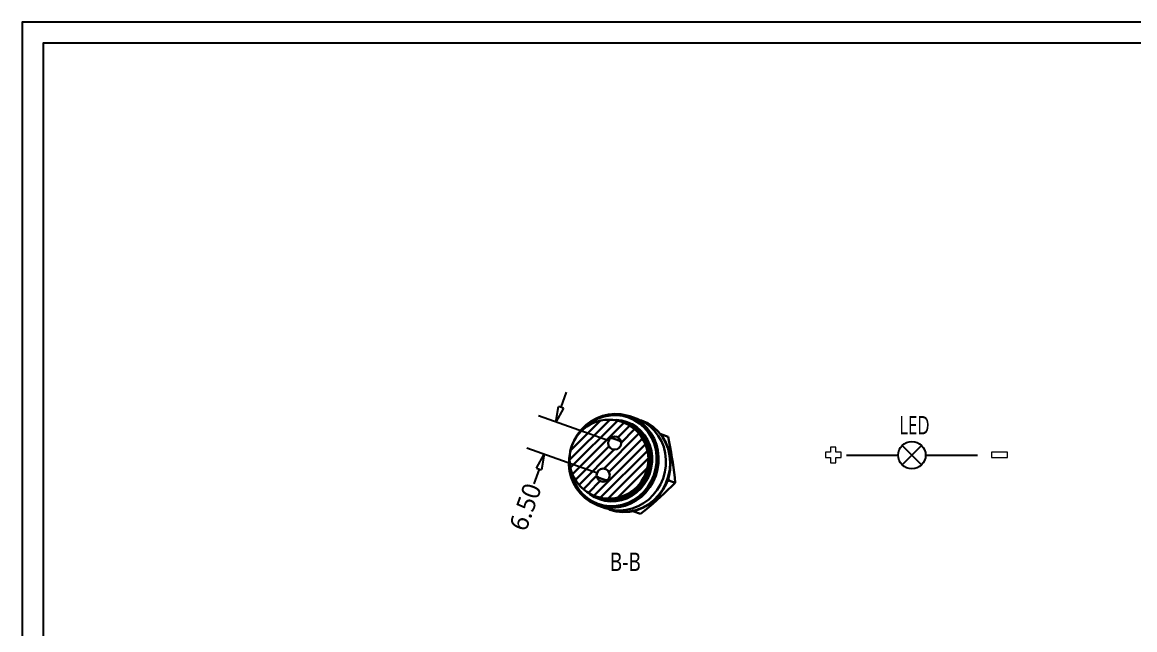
# Model space of a CAD drawing. Header units: millimetres. Extents: x 1575 to 1993, y -606 to -311.
# Drawn here: x 1575.3 to 1786.8, y -426.5 to -310.9 of the extents above; entities that cross this region are included whole.
import ezdxf
from ezdxf.enums import TextEntityAlignment as Align

# ---------------------------------------------------------------- set-up
doc = ezdxf.new("R2010")
doc.units = ezdxf.units.MM
doc.layers.get('0').update_dxf_attribs({"color": 8, "lineweight": 30})
doc.layers.get('Defpoints').update_dxf_attribs({"color": 6, "lineweight": 9})
doc.layers.add('Dimension', color=136, linetype='Continuous', lineweight=9)
doc.layers.add('SolidLine', color=7, linetype='Continuous', lineweight=30)
doc.styles.add('SLDTEXTSTYLE5', font='TXT', dxfattribs={"width": 0.7})
doc.styles.get("Standard").update_dxf_attribs({"font": ''})
doc.styles.get('Standard').set_extended_font_data('Microsoft YaHei Light')
doc.dimstyles.new('DENGTEC', dxfattribs={"dimtxt": 3.5, "dimasz": 3, "dimexe": 3.5, "dimexo": 1, "dimgap": 0.5, "dimtad": 0, "dimzin": 0, "dimdsep": 46, "dimtxsty": 'Standard', "dimblk": 'CLOSEDBLANK', "dimcen": 1, "dimadec": 0, "dimazin": 3, "dimtfac": 1, "dimtofl": 0, "dimtmove": 0, "dimatfit": 3, "dimldrblk": 'CLOSEDBLANK', "dimfxl": 1, "dimtolj": 1, "dimtzin": 0, "dimarcsym": 0})

# ---------------------------------------------------------------- blocks, each defined once
blk = doc.blocks.new('_ClosedBlank')
at = {"color": 0, "linetype": 'ByBlock', "lineweight": -2}
for p, q in [((-1, 0.167), (0, 0)), ((-1, 0.167), (-1, -0.167)), ((0, 0), (-1, -0.167))]:
    blk.add_line(p, q, dxfattribs=at)
blk = doc.blocks.new('*D10')
at = {"layer": 'Defpoints', "color": 0}
for p in [(1687.96, -390.99), (1674.57, -393.12), (1685.77, -397.11)]:
    blk.add_point(p, dxfattribs=at)
at = {"layer": 'Dimension', "color": 0, "lineweight": -2}
for p, q in [((1677.76, -384.17), (1678.77, -381.34)), ((1687.01, -390.65), (1673.46, -385.82)), ((1684.83, -396.78), (1671.28, -391.94)), ((1673.57, -395.94), (1672.56, -398.77))]:
    blk.add_line(p, q, dxfattribs=at)
at = {"layer": 'Dimension', "color": 0, "lineweight": -2, "xscale": 3, "yscale": 3, "zscale": 3}
for p, rotation in [((1676.76, -387), 250.3742415244567), ((1674.57, -393.12), 70.37424152445672)]:
    blk.add_blockref('_ClosedBlank', p, dxfattribs=dict(at, rotation=rotation))
at = {"layer": 'Dimension', "color": 0, "insert": (1671, -403.15), "char_height": 3.5, "attachment_point": 5, "rotation": 70.3742}
blk.add_mtext('\\A1;6.50', dxfattribs=at)

msp = doc.modelspace()

# ---------------------------------------------------------------- linework, layer by layer
at = {"layer": 'Defpoints', "lineweight": 25}
for points in [[(1993.315, -605.925), (1993.315, -310.925), (1575.315, -310.925), (1575.315, -605.925)], [(1989.315, -601.925), (1989.315, -314.925), (1579.315, -314.925), (1579.315, -601.925)]]:
    msp.add_lwpolyline(points, close=True, dxfattribs=at)
at = {"layer": 'Dimension'}
for points in [[(1729.009, -392.742), (1728.009, -392.742), (1728.009, -393.742), (1729.009, -393.742)], [(1730.009, -392.742), (1730.009, -391.742), (1729.009, -391.742), (1729.009, -392.742)], [(1730.009, -393.742), (1731.009, -393.742), (1731.009, -392.742), (1730.009, -392.742)], [(1729.009, -393.742), (1729.009, -394.742), (1730.009, -394.742), (1730.009, -393.742)]]:
    msp.add_lwpolyline(points, dxfattribs=at)
msp.add_lwpolyline([(1759.618, -393.729), (1762.618, -393.729), (1762.618, -392.729), (1759.618, -392.729)], close=True, dxfattribs=at)
at = {"layer": 'SolidLine', "color": 0}
for p, q in [((1679.386, -394.204), (1687.018, -386.572)), ((1679.556, -395.666), (1688.476, -386.746)), ((1679.563, -392.394), (1685.202, -386.755)), ((1683.498, -386.821), (1682.533, -387.542)), ((1683.77, -386.899), (1682.776, -387.6)), ((1684.544, -386.24), (1683.498, -386.821)), ((1684.843, -386.35), (1683.77, -386.899)), ((1685.649, -385.812), (1684.544, -386.24)), ((1685.975, -385.964), (1684.843, -386.35)), ((1686.795, -385.543), (1685.649, -385.812)), ((1687.141, -385.748), (1685.975, -385.964)), ((1687.959, -385.438), (1686.795, -385.543)), ((1688.319, -385.707), (1687.141, -385.748)), ((1687.813, -386.616), (1688.253, -386.601)), ((1689.119, -385.5), (1687.959, -385.438)), ((1688.253, -386.601), (1689.298, -386.722)), ((1689.483, -385.843), (1688.319, -385.707)), ((1690.255, -385.728), (1689.119, -385.5)), ((1689.298, -386.722), (1690.309, -386.999)), ((1690.612, -386.151), (1689.483, -385.843)), ((1690.807, -385.902), (1690.255, -385.728)), ((1690.309, -386.999), (1691.267, -387.425)), ((1691.68, -386.626), (1690.612, -386.151)), ((1692.199, -386.398), (1690.807, -385.902)), ((1691.345, -386.116), (1690.807, -385.902)), ((1692.369, -386.659), (1691.345, -386.116)), ((1692.668, -387.258), (1691.68, -386.626)), ((1692.199, -386.398), (1692.737, -386.613)), ((1693.307, -387.345), (1692.369, -386.659)), ((1692.99, -386.681), (1692.735, -386.612)), ((1692.737, -386.613), (1693.761, -387.155)), ((1694.146, -387.2), (1692.99, -386.681)), ((1694.241, -387.233), (1693.085, -386.714)), ((1679.939, -396.914), (1689.723, -387.13)), ((1681.665, -388.39), (1680.911, -389.351)), ((1681.479, -388.847), (1681.704, -388.621)), ((1682.533, -387.542), (1681.665, -388.39)), ((1681.882, -388.438), (1681.799, -388.54)), ((1682.776, -387.6), (1681.882, -388.438)), ((1685.879, -395.871), (1692.568, -389.183)), ((1688.576, -389.91), (1690.807, -387.679)), ((1689.198, -390.92), (1691.751, -388.367)), ((1690.303, -387.315), (1689.936, -387.212)), ((1689.946, -387.217), (1690.303, -387.315)), ((1690.303, -387.315), (1691.225, -387.725)), ((1690.752, -387.493), (1690.303, -387.315)), ((1691.604, -387.945), (1690.752, -387.493)), ((1691.225, -387.725), (1692.076, -388.27)), ((1691.439, -388.095), (1691.259, -387.999)), ((1691.267, -387.425), (1692.153, -387.991)), ((1692.2, -388.651), (1691.439, -388.095)), ((1692.386, -388.517), (1691.604, -387.945)), ((1692.076, -388.27), (1692.84, -388.939)), ((1692.153, -387.991), (1692.947, -388.688)), ((1692.878, -389.314), (1692.2, -388.651)), ((1693.082, -389.199), (1692.386, -388.517)), ((1693.554, -388.035), (1692.668, -387.258)), ((1692.84, -388.939), (1693.501, -389.719)), ((1692.947, -388.688), (1693.635, -389.499)), ((1693.679, -389.976), (1693.082, -389.199)), ((1694.142, -388.162), (1693.307, -387.345)), ((1694.321, -388.94), (1693.554, -388.035)), ((1693.761, -387.155), (1694.699, -387.841)), ((1694.859, -389.096), (1694.142, -388.162)), ((1695.209, -387.896), (1694.146, -387.2)), ((1695.304, -387.93), (1694.241, -387.233)), ((1694.952, -389.955), (1694.321, -388.94)), ((1694.699, -387.841), (1695.534, -388.659)), ((1695.444, -390.127), (1694.859, -389.096)), ((1696.155, -388.755), (1695.209, -387.896)), ((1696.25, -388.789), (1695.304, -387.93)), ((1695.534, -388.659), (1696.251, -389.592)), ((1696.963, -389.757), (1696.155, -388.755)), ((1697.058, -389.791), (1696.25, -388.789)), ((1680.286, -390.404), (1679.802, -391.527)), ((1680.911, -389.351), (1680.286, -390.404)), ((1684.033, -400.982), (1693.798, -391.216)), ((1686.865, -396.517), (1693.254, -390.129)), ((1693.459, -390.071), (1692.878, -389.314)), ((1693.934, -390.908), (1693.459, -390.071)), ((1693.501, -389.719), (1694.045, -390.594)), ((1693.635, -389.499), (1694.201, -390.409)), ((1694.167, -390.836), (1693.679, -389.976)), ((1694.292, -391.809), (1693.934, -390.908)), ((1694.045, -390.594), (1694.463, -391.546)), ((1694.536, -391.762), (1694.167, -390.836)), ((1694.201, -390.409), (1694.635, -391.399)), ((1695.436, -391.059), (1694.952, -389.955)), ((1695.762, -392.231), (1695.436, -391.059)), ((1695.886, -391.238), (1695.444, -390.127)), ((1696.177, -392.407), (1695.886, -391.238)), ((1696.251, -389.592), (1696.836, -390.624)), ((1696.628, -389.258), (1698.105, -389.785)), ((1696.836, -390.624), (1697.278, -391.735)), ((1696.885, -389.35), (1696.912, -389.611)), ((1697.614, -390.88), (1696.963, -389.757)), ((1697.709, -390.914), (1697.058, -389.791)), ((1698.095, -392.098), (1697.614, -390.88)), ((1698.19, -392.132), (1697.709, -390.914)), ((1698.105, -389.785), (1698.315, -390.804)), ((1698.315, -390.804), (1698.509, -391.79)), ((1679.462, -392.713), (1679.28, -393.925)), ((1679.798, -391.537), (1679.462, -392.713)), ((1680.487, -397.999), (1686.875, -391.611)), ((1681.179, -398.939), (1687.886, -392.232)), ((1685.284, -401.363), (1694.178, -392.469)), ((1694.529, -392.758), (1694.292, -391.809)), ((1694.463, -391.546), (1694.744, -392.556)), ((1694.638, -393.736), (1694.529, -392.758)), ((1694.778, -392.736), (1694.536, -391.762)), ((1694.635, -391.399), (1694.927, -392.449)), ((1694.744, -392.556), (1694.883, -393.603)), ((1694.891, -393.741), (1694.778, -392.736)), ((1694.927, -392.449), (1695.072, -393.538)), ((1695.924, -393.445), (1695.762, -392.231)), ((1696.312, -393.614), (1696.177, -392.407)), ((1697.278, -391.735), (1697.569, -392.904)), ((1697.569, -392.904), (1697.704, -394.11)), ((1698.394, -393.385), (1698.095, -392.098)), ((1698.489, -393.419), (1698.19, -392.132)), ((1698.504, -394.711), (1698.394, -393.385)), ((1698.599, -394.745), (1698.489, -393.419)), ((1698.509, -391.79), (1698.688, -392.763)), ((1698.688, -392.763), (1698.853, -393.734)), ((1679.28, -393.925), (1679.256, -395.145)), ((1679.256, -395.145), (1679.391, -396.351)), ((1679.455, -395.114), (1679.454, -395.246)), ((1679.454, -395.246), (1679.616, -396.46)), ((1686.747, -401.532), (1694.343, -393.936)), ((1694.471, -395.709), (1694.619, -394.726)), ((1694.619, -394.726), (1694.638, -393.736)), ((1694.719, -395.768), (1694.871, -394.758)), ((1694.878, -394.666), (1694.729, -395.723)), ((1694.871, -394.758), (1694.891, -393.741)), ((1694.883, -393.603), (1694.878, -394.666)), ((1695.067, -394.643), (1694.912, -395.742)), ((1695.072, -393.538), (1695.067, -394.643)), ((1695.745, -395.904), (1695.919, -394.678)), ((1695.919, -394.678), (1695.924, -393.445)), ((1696.106, -396.046), (1696.288, -394.834)), ((1696.288, -394.834), (1696.312, -393.614)), ((1697.68, -395.33), (1697.498, -396.542)), ((1697.704, -394.11), (1697.68, -395.33)), ((1698.424, -396.047), (1698.504, -394.711)), ((1698.519, -396.081), (1698.599, -394.745)), ((1698.853, -393.734), (1699.005, -394.701)), ((1699.005, -394.701), (1699.142, -395.661)), ((1679.391, -396.351), (1679.683, -397.52)), ((1679.616, -396.46), (1679.943, -397.632)), ((1679.683, -397.52), (1680.125, -398.631)), ((1679.943, -397.632), (1680.426, -398.736)), ((1681.998, -399.752), (1684.529, -397.221)), ((1688.577, -401.334), (1694.15, -395.76)), ((1693.296, -398.435), (1693.804, -397.581)), ((1693.804, -397.581), (1694.198, -396.666)), ((1694.438, -396.752), (1694.012, -397.733)), ((1694.033, -397.692), (1694.438, -396.752)), ((1694.609, -396.813), (1694.166, -397.833)), ((1694.198, -396.666), (1694.471, -395.709)), ((1694.729, -395.723), (1694.438, -396.752)), ((1694.438, -396.752), (1694.719, -395.768)), ((1694.912, -395.742), (1694.609, -396.813)), ((1694.914, -398.236), (1695.408, -397.098)), ((1695.283, -398.354), (1695.769, -397.227)), ((1695.408, -397.098), (1695.745, -395.904)), ((1695.769, -397.227), (1696.106, -396.046)), ((1697.498, -396.542), (1697.161, -397.723)), ((1697.704, -398.63), (1698.155, -397.363)), ((1697.799, -398.664), (1698.25, -397.397)), ((1698.155, -397.363), (1698.424, -396.047)), ((1698.162, -397.644), (1698.259, -398.115)), ((1698.25, -397.397), (1698.519, -396.081)), ((1699.142, -395.661), (1699.265, -396.615)), ((1699.265, -396.615), (1699.377, -397.571)), ((1699.377, -397.571), (1699.479, -398.55)), ((1680.125, -398.631), (1680.71, -399.663)), ((1680.426, -398.736), (1681.058, -399.751)), ((1680.71, -399.663), (1681.427, -400.596)), ((1681.058, -399.751), (1681.825, -400.656)), ((1682.946, -400.437), (1685.178, -398.204)), ((1691.981, -399.902), (1692.685, -399.214)), ((1692.79, -399.472), (1692.02, -400.195)), ((1692.896, -399.642), (1692.095, -400.393)), ((1692.161, -400.077), (1692.884, -399.37)), ((1692.685, -399.214), (1693.296, -398.435)), ((1693.459, -398.646), (1692.79, -399.472)), ((1692.884, -399.37), (1693.512, -398.57)), ((1693.591, -398.783), (1692.896, -399.642)), ((1694.012, -397.733), (1693.459, -398.646)), ((1693.497, -400.253), (1694.272, -399.295)), ((1693.512, -398.57), (1694.033, -397.692)), ((1694.166, -397.833), (1693.591, -398.783)), ((1693.904, -400.368), (1694.657, -399.408)), ((1694.272, -399.295), (1694.914, -398.236)), ((1694.657, -399.408), (1695.283, -398.354)), ((1696.675, -398.851), (1696.049, -399.904)), ((1697.161, -397.723), (1696.675, -398.851)), ((1697.079, -399.82), (1697.704, -398.63)), ((1697.174, -399.854), (1697.799, -398.664)), ((1698.259, -398.115), (1697.887, -398.417)), ((1698.781, -399.242), (1698.089, -399.912)), ((1699.479, -398.55), (1698.259, -398.115)), ((1699.479, -398.55), (1698.781, -399.242)), ((1681.427, -400.596), (1682.262, -401.413)), ((1681.825, -400.656), (1682.711, -401.433)), ((1682.262, -401.413), (1683.2, -402.1)), ((1682.711, -401.433), (1683.699, -402.065)), ((1683.226, -400.699), (1682.895, -400.409)), ((1684.111, -401.266), (1683.226, -400.699)), ((1685.07, -401.692), (1684.111, -401.266)), ((1684.916, -401.291), (1685.265, -401.444)), ((1685.265, -401.444), (1684.927, -401.293)), ((1686.081, -401.969), (1685.07, -401.692)), ((1685.265, -401.444), (1685.725, -401.589)), ((1686.238, -401.709), (1685.265, -401.444)), ((1685.725, -401.589), (1686.672, -401.779)), ((1687.242, -401.826), (1686.238, -401.709)), ((1686.438, -401.519), (1686.638, -401.559)), ((1686.638, -401.559), (1687.58, -401.609)), ((1686.672, -401.779), (1687.639, -401.83)), ((1688.257, -401.791), (1687.242, -401.826)), ((1687.58, -401.609), (1688.524, -401.524)), ((1687.639, -401.83), (1688.609, -401.743)), ((1689.227, -401.86), (1688.181, -402.053)), ((1689.263, -401.605), (1688.257, -401.791)), ((1688.524, -401.524), (1689.453, -401.306)), ((1688.609, -401.743), (1689.563, -401.519)), ((1690.241, -401.514), (1689.227, -401.86)), ((1690.238, -401.272), (1689.263, -401.605)), ((1689.453, -401.306), (1690.35, -400.958)), ((1689.563, -401.519), (1690.485, -401.162)), ((1691.163, -400.799), (1690.238, -401.272)), ((1691.204, -401.022), (1690.241, -401.514)), ((1690.35, -400.958), (1691.198, -400.487)), ((1690.485, -401.162), (1691.356, -400.678)), ((1690.536, -402.341), (1691.609, -401.792)), ((1692.02, -400.195), (1691.163, -400.799)), ((1691.198, -400.487), (1691.981, -399.902)), ((1692.095, -400.393), (1691.204, -401.022)), ((1691.356, -400.678), (1692.161, -400.077)), ((1691.609, -401.792), (1692.603, -401.091)), ((1692.07, -401.938), (1693.036, -401.217)), ((1692.603, -401.091), (1693.497, -400.253)), ((1693.036, -401.217), (1693.904, -400.368)), ((1694.428, -401.713), (1693.462, -402.434)), ((1694.325, -402.669), (1695.371, -401.862)), ((1695.296, -400.864), (1694.428, -401.713)), ((1695.947, -401.884), (1695.204, -402.53)), ((1696.049, -399.904), (1695.296, -400.864)), ((1695.371, -401.862), (1696.296, -400.905)), ((1695.466, -401.896), (1696.39, -400.939)), ((1696.676, -401.23), (1695.947, -401.884)), ((1696.296, -400.905), (1697.079, -399.82)), ((1696.39, -400.939), (1697.174, -399.854)), ((1697.39, -400.573), (1696.676, -401.23)), ((1698.089, -399.912), (1697.39, -400.573)), ((1683.2, -402.1), (1684.224, -402.642)), ((1683.699, -402.065), (1684.767, -402.54)), ((1684.224, -402.642), (1684.761, -402.856)), ((1684.761, -402.856), (1685.313, -403.031)), ((1686.153, -403.353), (1684.761, -402.856)), ((1684.767, -402.54), (1685.896, -402.848)), ((1685.313, -403.031), (1686.449, -403.258)), ((1685.896, -402.848), (1687.06, -402.984)), ((1687.125, -402.09), (1686.081, -401.969)), ((1686.705, -403.527), (1686.153, -403.353)), ((1686.449, -403.258), (1687.61, -403.32)), ((1686.704, -403.527), (1686.944, -403.635)), ((1687.841, -403.755), (1686.705, -403.527)), ((1686.944, -403.635), (1688.168, -403.965)), ((1687.039, -403.669), (1688.263, -403.998)), ((1687.06, -402.984), (1688.238, -402.943)), ((1688.181, -402.053), (1687.125, -402.09)), ((1687.61, -403.32), (1688.774, -403.216)), ((1689.002, -403.817), (1687.841, -403.755)), ((1688.168, -403.965), (1689.432, -404.097)), ((1688.238, -402.943), (1689.404, -402.727)), ((1688.263, -403.998), (1689.527, -404.131)), ((1688.774, -403.216), (1689.919, -402.947)), ((1690.166, -403.712), (1689.002, -403.817)), ((1689.404, -402.727), (1690.536, -402.341)), ((1689.919, -402.947), (1691.025, -402.518)), ((1691.311, -403.443), (1690.166, -403.712)), ((1690.708, -404.031), (1691.968, -403.766)), ((1690.803, -404.065), (1692.062, -403.8)), ((1691.025, -402.518), (1692.07, -401.938)), ((1692.417, -403.014), (1691.311, -403.443)), ((1692.869, -404.467), (1691.392, -403.941)), ((1691.836, -403.847), (1691.649, -404.032)), ((1691.968, -403.766), (1693.182, -403.309)), ((1692.062, -403.8), (1693.277, -403.342)), ((1693.462, -402.434), (1692.417, -403.014)), ((1693.677, -403.812), (1692.869, -404.467)), ((1693.182, -403.309), (1694.325, -402.669)), ((1693.277, -403.342), (1694.42, -402.703)), ((1694.449, -403.171), (1693.677, -403.812)), ((1694.42, -402.703), (1695.466, -401.896)), ((1695.204, -402.53), (1694.449, -403.171)), ((1689.432, -404.097), (1690.708, -404.031)), ((1689.527, -404.131), (1690.803, -404.065))]:
    msp.add_line(p, q, dxfattribs=at)
at = {"layer": 'SolidLine', "lineweight": -3}
for p, q in [((1732.001, -393.292), (1741.862, -393.292)), ((1746.316, -395.137), (1742.626, -391.447)), ((1742.626, -395.137), (1746.316, -391.447)), ((1747.08, -393.292), (1756.941, -393.292))]:
    msp.add_line(p, q, dxfattribs=at)
at = {"layer": 'SolidLine', "color": 0}
for centre, radius in [((1686.864, -394.051), 7.5), ((1687.955, -390.99), 1.25), ((1685.772, -397.112), 1.25)]:
    msp.add_circle(centre, radius, dxfattribs=at)
at = {"layer": 'SolidLine', "lineweight": -3}
msp.add_circle((1744.471, -393.292), 2.609, dxfattribs=at)
at = {"layer": 'SolidLine', "color": 0}
for start, end in [(54.40807, 86.34042), (234.40807, 266.34042)]:
    msp.add_arc((1686.864, -394.051), 4, start, end, dxfattribs=at)

# ---------------------------------------------------------------- texts
at = {"layer": 'Dimension', "width": 0.8}
msp.add_text('B-B', height=3.5, dxfattribs=at).set_placement((1692.932, -415.336), align=Align.RIGHT)
at = {"layer": 'Dimension', "lineweight": -3, "insert": (1742.053, -385.857), "char_height": 3.5, "attachment_point": 1, "style": 'SLDTEXTSTYLE5'}
msp.add_mtext('{\\fMicrosoft YaHei Light|b0|i0|c134|p34;LED}', dxfattribs=at)

# ---------------------------------------------------------------- dimensions: what is measured, and where the dimension line sits
at = {"layer": 'Dimension'}
dim = msp.add_aligned_dim(p1=(1687.955, -390.99), p2=(1685.772, -397.112), distance=-11.89, dimstyle='DENGTEC', dxfattribs=at)
dim.commit()
dim.dimension.update_dxf_attribs({"geometry": '*D10', "text_midpoint": (1670.996, -403.151)})

doc.saveas('drawing.dxf')
